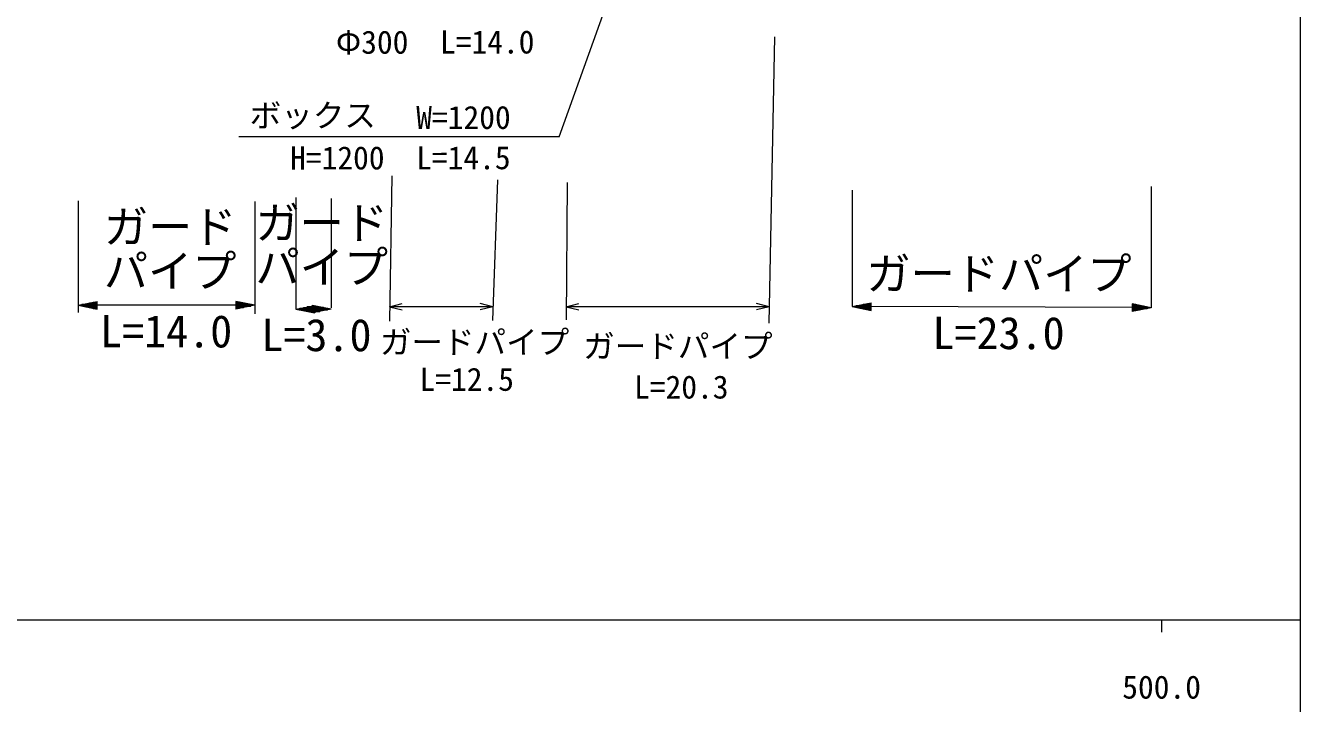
# Model space of a CAD drawing. Units: millimetres, scale not verified. Extents: x 40000 to 680000, y 20000 to 380000.
# Drawn here: x 478026 to 579000, y 198357 to 252087 of the extents above; entities that cross this region are included whole.
import ezdxf
from ezdxf.enums import TextEntityAlignment as Align

# ---------------------------------------------------------------- set-up
doc = ezdxf.new("R2010")
doc.units = ezdxf.units.MM
doc.header["$LTSCALE"] = 1000
doc.layers.add('M-STR-HTXT', color=7, linetype='Continuous', lineweight=13)
doc.layers.add('M-TTL-BAND', color=7, linetype='Continuous', lineweight=13)
doc.styles.add('ＭＳ ゴシック', font='')
doc.styles.get('ＭＳ ゴシック').set_extended_font_data('MS Gothic')

msp = doc.modelspace()

# ---------------------------------------------------------------- linework, layer by layer
at = {"layer": 'M-STR-HTXT'}
for p, q in [((520291, 243272), (530674, 272188)), ((537350, 251180), (536890, 228494)), ((520291, 243272), (494913, 243264)), ((507037, 240175), (506845, 228656)), ((515405, 239851), (515004, 228710)), ((520927, 239637), (520841, 228764)), ((567161, 239337), (567161, 229722)), ((499442, 238450), (499442, 229609)), ((502230, 238378), (502230, 229700)), ((543499, 239036), (543499, 229815)), ((482191, 238194), (482191, 229344)), ((496179, 238128), (496179, 229227)), ((482191, 229913), (483691, 230213)), ((482191, 229913), (483691, 229613)), ((482191, 229913), (483691, 229913)), ((483691, 229973), (482491, 229973)), ((483691, 229853), (482491, 229853)), ((482791, 230033), (483691, 230033)), ((482791, 229793), (483691, 229793)), ((483691, 230093), (483091, 230093)), ((483691, 229733), (483091, 229733)), ((483391, 230153), (483691, 230153)), ((483391, 229673), (483691, 229673)), ((483691, 229613), (483691, 230213)), ((494679, 229913), (483691, 229913)), ((496179, 229913), (494679, 230213)), ((494679, 230213), (494679, 229613)), ((494979, 230153), (494679, 230153)), ((494679, 230093), (495279, 230093)), ((495579, 230033), (494679, 230033)), ((494679, 229973), (495879, 229973)), ((496179, 229913), (494679, 229613)), ((496179, 229913), (494679, 229913)), ((494679, 229853), (495879, 229853)), ((495579, 229793), (494679, 229793)), ((494679, 229733), (495279, 229733)), ((494979, 229673), (494679, 229673)), ((499442, 229609), (500942, 229909)), ((499442, 229609), (500942, 229309)), ((499442, 229609), (500942, 229609)), ((500942, 229669), (499742, 229669)), ((500942, 229549), (499742, 229549)), ((500042, 229729), (500942, 229729)), ((500042, 229489), (500942, 229489)), ((500942, 229789), (500342, 229789)), ((500942, 229429), (500342, 229429)), ((500642, 229849), (500942, 229849)), ((500642, 229369), (500942, 229369)), ((502230, 229609), (500730, 229909)), ((500730, 229909), (500730, 229309)), ((501030, 229849), (500730, 229849)), ((500730, 229789), (501330, 229789)), ((501630, 229729), (500730, 229729)), ((500730, 229669), (501930, 229669)), ((502230, 229609), (500730, 229309)), ((502230, 229609), (500730, 229609)), ((500730, 229549), (501930, 229549)), ((501630, 229489), (500730, 229489)), ((500730, 229429), (501330, 229429)), ((501030, 229369), (500730, 229369)), ((500942, 229309), (500942, 229909)), ((506864, 229794), (507864, 230044)), ((515043, 229794), (506864, 229794)), ((506864, 229794), (507864, 229544)), ((515043, 229794), (514043, 230044)), ((515043, 229794), (514043, 229544)), ((520849, 229794), (521849, 230044)), ((536916, 229794), (520849, 229794)), ((520849, 229794), (521849, 229544)), ((536916, 229794), (535916, 230044)), ((536916, 229794), (535916, 229544)), ((543499, 229815), (545000, 230109)), ((543499, 229815), (544998, 229509)), ((543499, 229815), (544999, 229809)), ((544999, 229869), (543799, 229874)), ((544999, 229749), (543799, 229754)), ((544099, 229693), (544999, 229689)), ((544100, 229933), (545000, 229929)), ((544998, 229629), (544398, 229632)), ((545000, 229989), (544400, 229992)), ((544698, 229570), (544998, 229569)), ((544700, 230050), (545000, 230049)), ((544998, 229509), (545000, 230109)), ((565661, 229728), (544999, 229809)), ((565662, 230028), (565659, 229428)), ((567161, 229722), (565659, 229428)), ((565660, 229668), (566860, 229663)), ((566560, 229604), (565660, 229608)), ((565660, 229548), (566260, 229546)), ((565960, 229487), (565660, 229488)), ((565661, 229908), (566261, 229906)), ((566561, 229844), (565661, 229848)), ((565661, 229788), (566861, 229783)), ((567161, 229722), (565661, 229728)), ((567161, 229722), (565662, 230028)), ((565962, 229967), (565662, 229968))]:
    msp.add_line(p, q, dxfattribs=at)
at = {"layer": 'M-TTL-BAND'}
for p, q in [((579000, 20000), (579000, 370000)), ((40000, 205000), (579000, 205000)), ((568000, 205000), (568000, 204000))]:
    msp.add_line(p, q, dxfattribs=at)

# ---------------------------------------------------------------- texts
at = {"layer": 'M-STR-HTXT', "style": 'ＭＳ ゴシック'}
for s, p in [('Φ300\u3000L=14.0', (510470, 250773)), ('ボックス', (500778, 244957)), ('W=1200', (512711, 244801)), ('H=1200\u3000L=14.5', (507713, 241601))]:
    msp.add_text(s, height=1833, rotation=0.078, dxfattribs=at).set_placement(p, align=Align.MIDDLE_CENTER)
for s, height, p in [('ガード', 2566, (484231, 234078)), ('ガード', 2566, (496237, 234395)), ('パイプ', 2566, (496237, 230895)), ('パイプ', 2566, (484231, 230578)), ('ガードパイプ', 2566, (544623, 230369)), ('ガードパイプ', 1833, (506084, 225529)), ('ガードパイプ', 1833, (522188, 225205)), ('L=12.5', 1833, (509229, 222585)), ('L=20.3', 1833, (526221, 221972))]:
    msp.add_text(s, height=height, dxfattribs=at).set_placement(p, align=Align.BOTTOM_LEFT)
for s, p in [('L=14.0', (483922, 225820)), ('L=3.0', (496699, 225516)), ('L=23.0', (549845, 225678))]:
    msp.add_text(s, height=2566, rotation=359.903, dxfattribs=at).set_placement(p, align=Align.BOTTOM_LEFT)
at = {"layer": 'M-TTL-BAND', "style": 'ＭＳ ゴシック'}
msp.add_text('500.0', height=1833, dxfattribs=at).set_placement((568000, 198195), align=Align.BOTTOM_CENTER)

doc.saveas('drawing.dxf')
